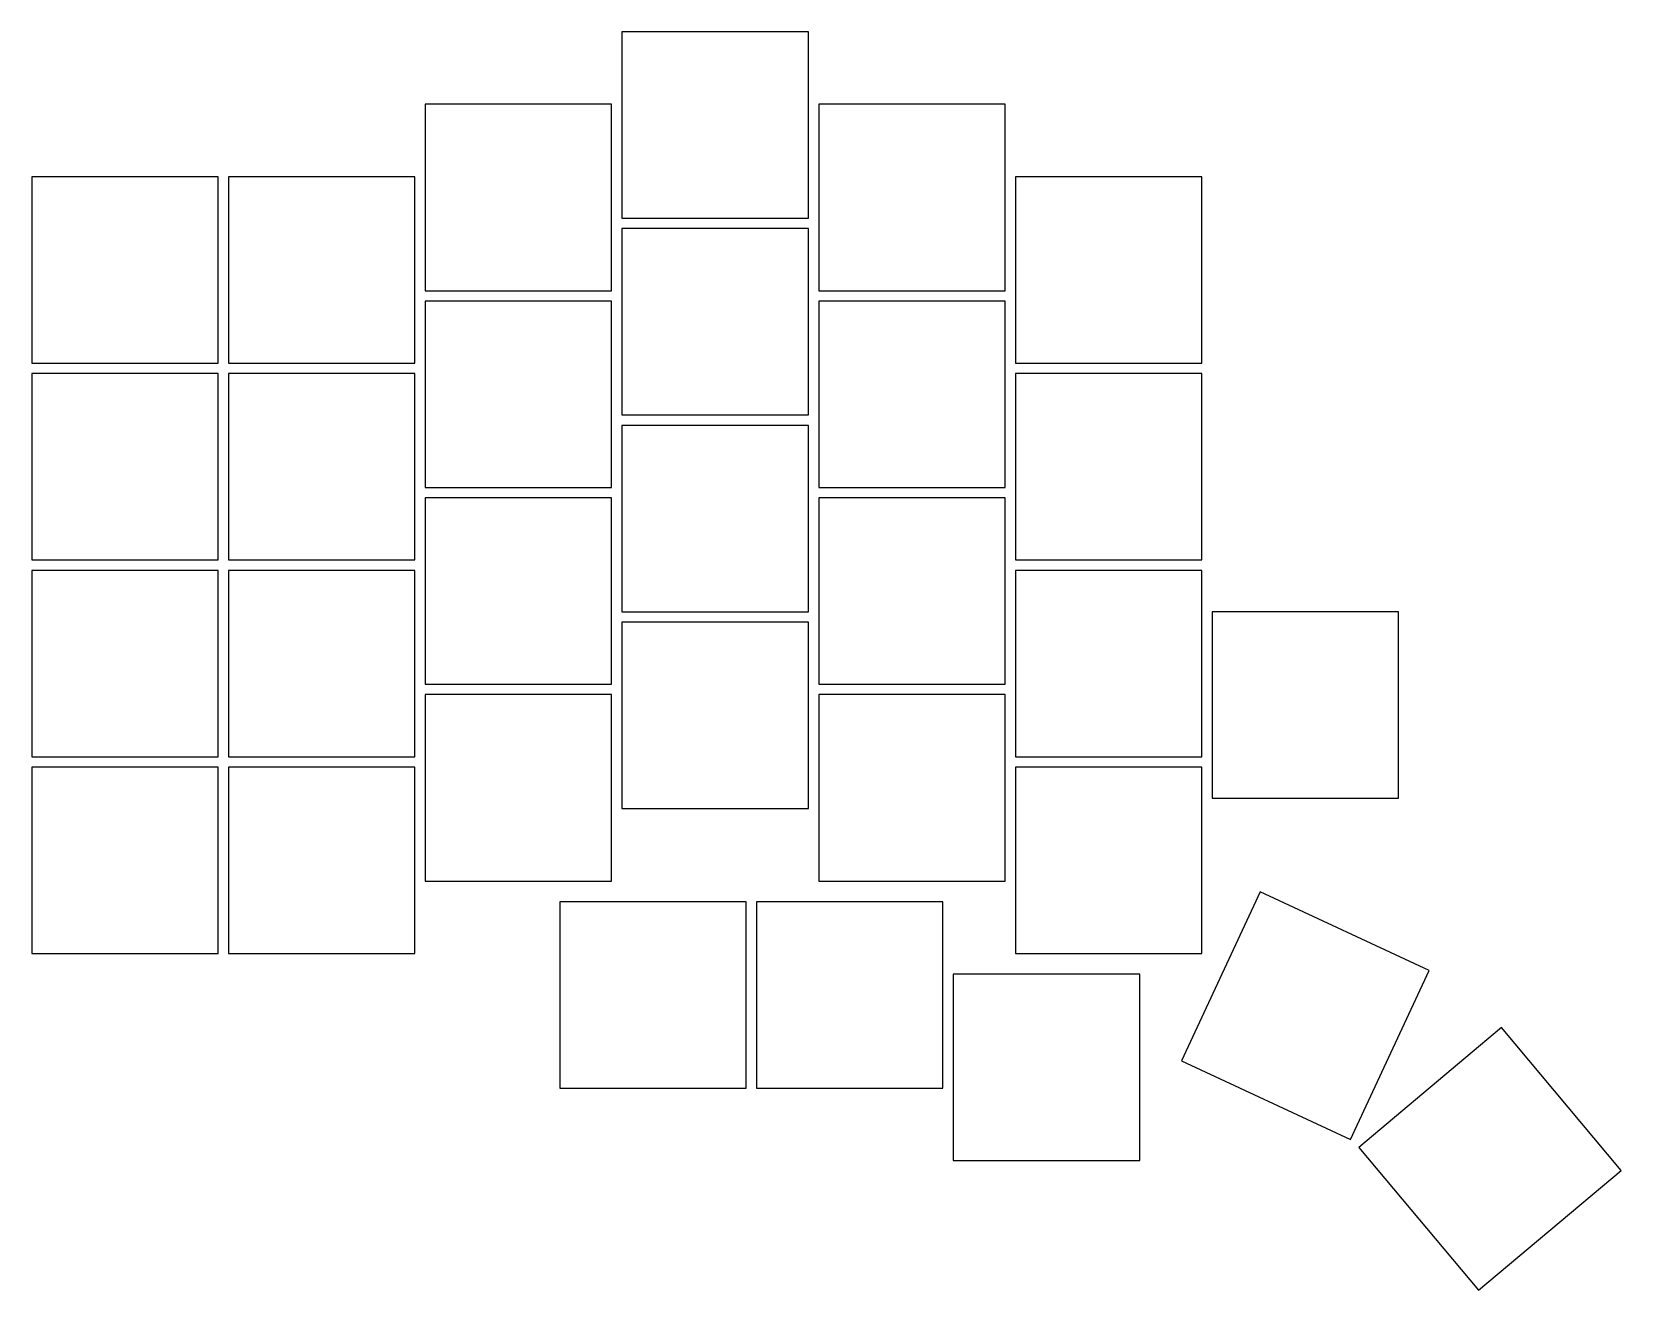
# Model space of a CAD drawing. Header units: millimetres. Extents: x -9 to 145, y -42 to 80.
import ezdxf

# ---------------------------------------------------------------- set-up
doc = ezdxf.new("R2010")
doc.units = ezdxf.units.MM

msp = doc.modelspace()

# ---------------------------------------------------------------- linework, layer by layer
for p, q in [((66, 80), (48, 80)), ((48, 80), (48, 62)), ((66, 62), (66, 80)), ((47, 73), (29, 73)), ((29, 73), (29, 55)), ((47, 55), (47, 73)), ((85, 73), (67, 73)), ((67, 73), (67, 55)), ((85, 55), (85, 73)), ((9, 66), (-9, 66)), ((-9, 66), (-9, 48)), ((9, 48), (9, 66)), ((28, 66), (10, 66)), ((10, 66), (10, 48)), ((28, 48), (28, 66)), ((104, 66), (86, 66)), ((86, 66), (86, 48)), ((104, 48), (104, 66)), ((48, 62), (66, 62)), ((66, 61), (48, 61)), ((48, 61), (48, 43)), ((66, 43), (66, 61)), ((29, 55), (47, 55)), ((47, 54), (29, 54)), ((29, 54), (29, 36)), ((47, 36), (47, 54)), ((67, 55), (85, 55)), ((85, 54), (67, 54)), ((67, 54), (67, 36)), ((85, 36), (85, 54)), ((-9, 48), (9, 48)), ((10, 48), (28, 48)), ((86, 48), (104, 48)), ((9, 47), (-9, 47)), ((-9, 47), (-9, 29)), ((9, 29), (9, 47)), ((28, 47), (10, 47)), ((10, 47), (10, 29)), ((28, 29), (28, 47)), ((104, 47), (86, 47)), ((86, 47), (86, 29)), ((104, 29), (104, 47)), ((48, 43), (66, 43)), ((66, 42), (48, 42)), ((48, 42), (48, 24)), ((66, 24), (66, 42)), ((29, 36), (47, 36)), ((67, 36), (85, 36)), ((47, 35), (29, 35)), ((29, 35), (29, 17)), ((47, 17), (47, 35)), ((85, 35), (67, 35)), ((67, 35), (67, 17)), ((85, 17), (85, 35)), ((-9, 29), (9, 29)), ((9, 28), (-9, 28)), ((-9, 28), (-9, 10)), ((9, 10), (9, 28)), ((10, 29), (28, 29)), ((28, 28), (10, 28)), ((10, 28), (10, 10)), ((28, 10), (28, 28)), ((86, 29), (104, 29)), ((104, 28), (86, 28)), ((86, 28), (86, 10)), ((104, 10), (104, 28)), ((48, 24), (66, 24)), ((123, 24), (105, 24)), ((105, 24), (105, 6)), ((123, 6), (123, 24)), ((66, 23), (48, 23)), ((48, 23), (48, 5)), ((66, 5), (66, 23)), ((29, 17), (47, 17)), ((67, 17), (85, 17)), ((47, 16), (29, 16)), ((29, 16), (29, -2)), ((47, -2), (47, 16)), ((85, 16), (67, 16)), ((67, 16), (67, -2)), ((85, -2), (85, 16)), ((-9, 10), (9, 10)), ((10, 10), (28, 10)), ((86, 10), (104, 10)), ((9, 9), (-9, 9)), ((-9, 9), (-9, -9)), ((9, -9), (9, 9)), ((28, 9), (10, 9)), ((10, 9), (10, -9)), ((28, -9), (28, 9)), ((104, 9), (86, 9)), ((86, 9), (86, -9)), ((104, -9), (104, 9)), ((48, 5), (66, 5)), ((105, 6), (123, 6)), ((29, -2), (47, -2)), ((67, -2), (85, -2)), ((109.65, -3.04), (102.04, -19.35)), ((125.96, -10.65), (109.65, -3.04)), ((60, -4), (42, -4)), ((42, -4), (42, -22)), ((60, -22), (60, -4)), ((79, -4), (61, -4)), ((61, -4), (61, -22)), ((79, -22), (79, -4)), ((-9, -9), (9, -9)), ((10, -9), (28, -9)), ((86, -9), (104, -9)), ((118.35, -26.96), (125.96, -10.65)), ((98, -11), (80, -11)), ((80, -11), (80, -29)), ((98, -29), (98, -11)), ((132.93, -16.15), (119.15, -27.72)), ((144.51, -29.94), (132.93, -16.15)), ((102.04, -19.35), (118.35, -26.96)), ((42, -22), (60, -22)), ((61, -22), (79, -22)), ((80, -29), (98, -29)), ((119.15, -27.72), (130.72, -41.51)), ((130.72, -41.51), (144.51, -29.94))]:
    msp.add_line(p, q)

doc.saveas('drawing.dxf')
